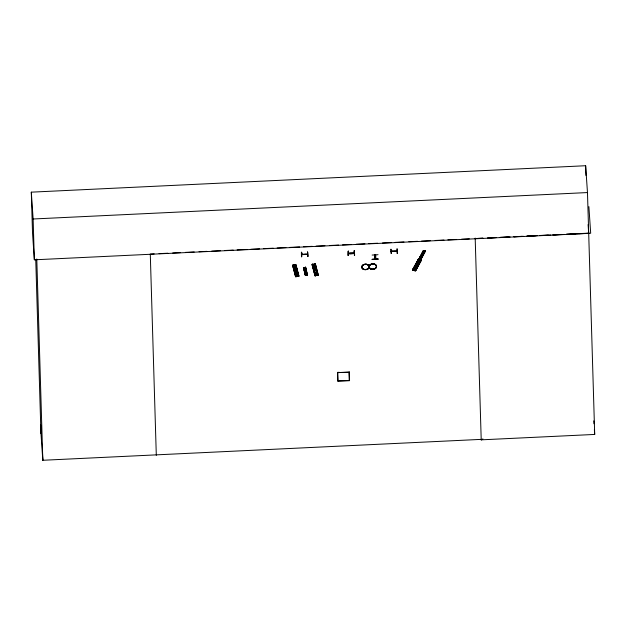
<?xml version="1.0" encoding="UTF-8"?>
<svg xmlns="http://www.w3.org/2000/svg" width="626" height="626" viewBox="0 0 626 626"><rect width="100%" height="100%" fill="white"/><g stroke="black" fill="none" stroke-linecap="round" stroke-linejoin="round"><path stroke-width="0.94" d="M374.81 256.957L375.467 256.926M375.397 257.263L374.825 257.255M301.646 252.2L301.474 256.77L301.615 252.223M348.244 251.214L348.385 255.518M419.35 258.061L419.991 258.233L423.763 250.69L419.357 258.068L423.395 250.51M423.426 250.65L419.389 258.084M419.866 258.147L423.763 250.736L419.968 258.233M421.415 258.608L425.383 251.214L424.874 250.979L420.844 258.468L424.78 251.065M420.821 258.452L424.897 251.034M420.962 258.428L425.226 250.979M421.337 258.53L425.257 251.128M391.094 249.242L391.234 253.6L390.843 249.258M412.424 270.072L413.16 270.119L419.201 259.062L413.348 270.338L419.42 259.281L418.99 259.164L412.464 270.103L418.458 259.023L421.392 259.657L415.57 270.941L421.58 259.884M412.44 270.088L418.669 258.921L419.177 259.133M412.604 270.049L418.473 259.031M412.784 270.182L418.7 259.007M419.06 259.187L413.019 270.244M420.891 259.602L414.662 270.698L420.656 259.618L421.259 259.79M414.686 270.698L420.86 259.516M414.631 270.682L415.359 270.714L421.4 259.727L415.39 270.8M301.732 254.516L307.624 254.211M302.264 254.446L301.779 254.696L301.709 254.125M306.967 253.984L307.648 254.383L301.74 254.665M354.269 253.053L348.479 253.287M354.246 252.661C355.216 253.78 346.882 254.821 348.995 253.021M353.612 253.084L354.191 253.045M391.187 251.362L391.79 251.527L391.782 250.916M396.446 251.136L397.095 251.112M397.087 251.284L391.313 251.339M374.669 254.923L374.872 259.101M391.774 251.503L391.759 250.948M397.025 251.276L391.25 251.362M292.616 265.307L293.438 265.095L296.63 276.567L296.02 276.692L292.843 265.189L295.981 264.751L298.962 276.183L295.605 276.739L292.632 265.314L295.621 276.747M296.614 276.582L293.406 265.017L293.031 265.26L295.824 276.543M295.175 264.728L297.984 276.363L294.956 264.923L295.597 264.821M295.206 264.798L295.738 264.626L298.892 276.199M297.96 276.356L298.399 276.277L295.402 264.861M298.727 276.058L295.519 264.821M315.387 275.769L312.444 264.313L315.011 275.831L311.983 264.383L315.34 263.828L318.313 275.268L315.34 263.828M311.998 264.391L315.168 275.706M315.582 275.73L312.765 264.094L315.989 275.643L315.011 275.831M318.29 275.284L317.312 275.424L314.322 264L315.136 263.781M314.338 264.008L315.105 263.702L317.914 275.338L314.886 263.898M315.606 275.722L312.765 264.094M303.555 267.451L304.095 267.56L305.934 275.213L305.269 275.323L303.414 267.67L305.66 267.318L307.491 274.97L306.818 275.072L304.979 267.419L305.652 267.325M303.461 267.67L303.962 267.529M305.496 267.138L307.249 275.01L306.85 275.08M307.46 274.978L305.41 275.237M303.939 267.474L305.637 275.252L303.79 267.607M35.76 259.931L40.933 432.879L42.803 460.274L481.198 439.374L481.214 439.843L482.928 438.928M425.375 251.222L423.27 250.658L423.653 250.768M423.387 250.643L423.763 250.736M424.882 251.026L425.234 251.073M421.4 259.727L414.983 270.776L421.071 259.743M295.026 264.915L298.015 276.348M295.777 264.704L298.735 276.129M295.801 276.629L292.843 265.111M296.215 276.653L293.195 265.221M298.383 276.285L295.339 264.868M317.726 275.377L314.776 263.922M305.003 267.427L307.116 275.033M301.615 252.388L301.802 256.754M301.482 256.746L301.372 252.411M374.434 254.939L374.583 259.258M354.152 253.233L353.706 252.646L353.737 253.256M293.14 266.285L296.043 265.792M293.344 267.059L296.247 266.566M293.649 268.218L296.552 267.725M312.507 265.361L315.41 264.868M293.923 269.25L296.826 268.75M312.71 266.136L315.614 265.643M294.22 270.409L297.123 269.916M313.016 267.294L315.911 266.801M313.282 268.327L316.185 267.826M313.587 269.485L316.49 268.992M295.519 275.385L298.422 274.892M314.886 274.462L317.789 273.969M315.191 275.62L318.086 275.127M304.228 270.307L306.161 269.9M305.214 274.407L307.155 274.102M588.096 224.593L588.698 233.373L34.352 259.806L32.521 232.966L31.3 192.159L585.646 165.726L587.478 192.565L594.7 434.436L481.136 439.843L481.12 439.374M31.3 192.159L33.131 218.99L587.478 192.565M482.951 238.201L475.197 238.561L482.889 238.193M487.803 237.982L496.535 237.575M500.417 237.395L510.112 236.949M513.993 236.769L523.696 236.323M526.607 236.182L537.272 235.689M540.183 235.556L550.857 235.063M552.797 234.977L564.433 234.437M566.373 234.343L590.686 233.224L588.87 206.611M154.184 253.866L150.287 254.054L156.304 455.337M159.067 253.632L167.846 253.217M172.721 252.982L180.531 252.607M185.406 252.38L194.193 251.957M199.068 251.722L206.877 251.355M211.752 251.12L220.532 250.705M224.437 250.517L233.216 250.095M237.121 249.915L246.879 249.445M250.783 249.258L259.563 248.843M263.468 248.655L273.226 248.193M277.122 248.006L285.91 247.583M289.807 247.403L299.564 246.934M303.469 246.746L312.249 246.331M316.153 246.143L324.933 245.728M329.816 245.494L338.596 245.071M342.5 244.891L351.28 244.469M356.155 244.234L364.942 243.819M368.839 243.631L377.627 243.217M382.502 242.982L391.281 242.559M395.186 242.379L403.966 241.957M408.848 241.722L417.628 241.307M421.533 241.12L430.312 240.697M435.187 240.47L443.975 240.048M447.872 239.86L456.659 239.445M461.534 239.21L469.343 238.842M487.701 237.966L496.355 237.551M500.197 237.371L508.852 236.957M513.664 236.73L522.319 236.315M527.131 236.088L535.786 235.673M539.635 235.486L548.29 235.079M553.094 234.844L561.749 234.437M566.561 234.202L575.216 233.795M579.066 233.608L588.683 233.154M307.562 251.918L308.039 256.457L307.695 256.245M348.299 251.245L348.103 255.588L348.283 251.026M306.051 254.023L302.374 254.352M349.918 252.982L353.596 252.959M354.324 255.072L354.66 255.275L354.191 250.744M378.034 254.704L372.126 255.064M372.243 259.266C390.514 258.64 359.473 260.205 378.151 258.953M339.284 372.298L337.469 372.384L337.743 381.257L349.558 380.694L349.285 371.821M337.484 372.611L349.3 372.047M337.797 372.611L348.979 372.306L349.222 380.475L338.048 380.78M395.507 250.901L391.829 251.206M397.134 253.123L397.471 253.334L397.04 248.796M302.303 254.054L302.264 254.461M296.427 276.52L293.406 265.017M307.35 274.931L305.504 267.232M375.412 254.743L375.537 259.234L375.49 254.884M375.71 254.876L375.835 259.203M354.253 250.924L354.418 255.259L354.23 250.76M307.632 252.106L307.749 256.41M419.882 257.247L421.713 257.716M419.483 257.998L421.314 258.468M418.043 260.048L420.782 260.784M417.636 260.799L420.375 261.527M417.026 261.918L419.764 262.654M416.486 262.92L419.217 263.648M415.867 264.039L418.606 264.775M413.238 268.851L415.977 269.587M412.628 269.978L415.359 270.706M305.144 267.341L306.99 274.994M305.402 275.182L303.72 267.623M314.956 263.898L317.945 275.33M314.542 263.804L317.562 275.307L314.518 263.882M303.563 267.537L305.425 275.237M593.777 420.875L593.972 423.779M594.371 429.592L594.7 434.436M424.827 251.73L422.996 251.261M424.561 252.231L422.73 251.762M424.162 252.982L422.331 252.513M423.818 253.647L421.979 253.178M423.419 254.399L421.58 253.929M396.422 250.862L396.446 251.292M353.588 252.693L353.674 253.233M306.349 270.675L304.408 270.988M305.997 269.211L304.056 269.524M305.809 268.437L303.868 268.75M305.684 267.92L303.743 268.225M302.303 254.093L302.397 254.633M301.834 254.07L301.802 254.657M42.458 451.526L42.803 460.274L36.785 258.992M40.643 424.913L40.987 433.662M585.646 165.726L585.936 175.444M475.181 238.091L481.214 439.843M337.813 372.838L338.063 381.007M307.577 252.145L307.71 256.472M33.131 218.99L34.352 259.806M397.095 248.96L397.15 253.35M376.539 266.48L376.523 266.488A3.686 2.692 -3.9 0 1 371.03 269.086A3.686 2.692 -3.9 0 1 370.897 264.422A3.686 2.692 -3.9 0 1 376.476 266.488L376.547 266.418M363.729 269.43A3.686 2.692 -3.9 0 0 369.176 266.84A3.686 2.692 -3.9 0 0 363.589 264.767A3.686 2.692 -3.9 0 0 363.729 269.43A3.678 2.684 -3.9 0 0 369.168 266.84A3.678 2.684 -3.9 0 0 363.596 264.782A3.678 2.684 -3.9 0 0 363.737 269.43M363.722 269.266A3.686 2.692 -3.9 0 0 369.168 266.676A3.686 2.692 -3.9 0 0 363.581 264.602A3.686 2.692 -3.9 0 0 363.722 269.266A3.678 2.684 -3.9 0 0 369.16 266.676A3.678 2.684 -3.9 0 0 363.581 264.618A3.678 2.684 -3.9 0 0 363.722 269.266M371.022 268.922A3.686 2.692 -3.9 0 0 376.469 266.324A3.686 2.692 -3.9 0 0 370.882 264.258A3.686 2.692 -3.9 0 0 371.022 268.922A3.678 2.684 -3.9 0 0 376.461 266.332A3.678 2.684 -3.9 0 0 370.889 264.266A3.678 2.684 -3.9 0 0 371.022 268.922M371.038 269.086A3.678 2.684 -3.9 0 0 376.476 266.496A3.678 2.684 -3.9 0 0 370.897 264.43A3.678 2.684 -3.9 0 0 371.038 269.086"/></g></svg>
